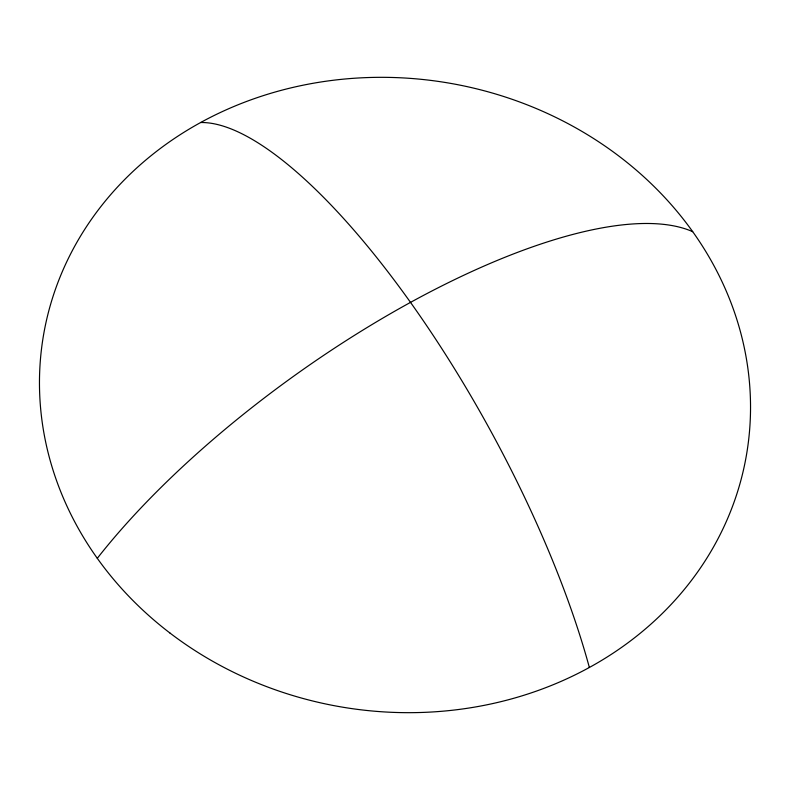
<?xml version="1.0" encoding="UTF-8"?>
<svg xmlns="http://www.w3.org/2000/svg" width="790" height="790" viewBox="0 0 790 790"><rect width="100%" height="100%" fill="white"/><g stroke="black" fill="none" stroke-linecap="round" stroke-linejoin="round"><path stroke-width="1.19" d="M97.288 558.323A413.841 142.644 -35.5 0 1 692.712 231.677M200.64 122.519A413.841 126.193 61.3 0 1 589.36 667.481M169.889 632.978A356.547 316.543 9.4 0 0 745.879 458.259A356.547 316.543 9.4 0 0 269.242 93.763A356.547 316.543 9.4 0 0 169.889 632.978"/></g></svg>
